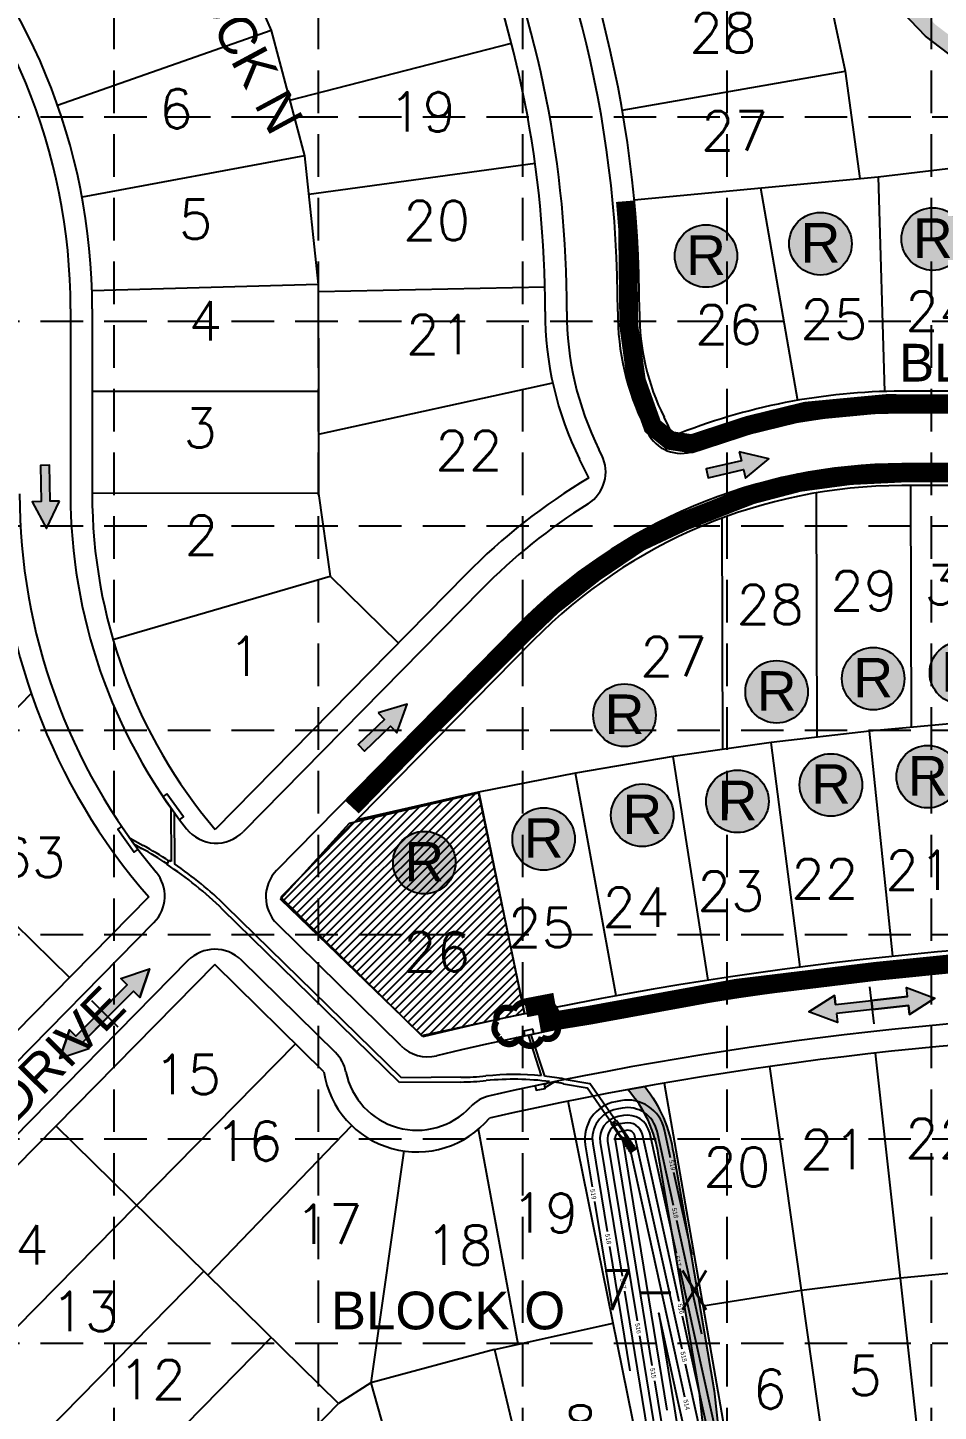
# Model space of a CAD drawing. Header units: feet. Extents: x 5163 to 12107, y -224 to 4120.
# Drawn here: x 6856 to 7339, y 1912 to 2646 of the extents above; entities that cross this region are included whole.
import ezdxf
from ezdxf.enums import TextEntityAlignment as Align

# ---------------------------------------------------------------- set-up
doc = ezdxf.new("R2010")
doc.units = ezdxf.units.FT
doc.linetypes.add('ACAD_ISO02W100', pattern=[15, 12, -3])
doc.linetypes.add('HIDDEN', pattern=[0.375, 0.25, -0.125])
for name, color, linetype in [('04017_03 CA$0$3A-SD_INLETS', 1, 'Continuous'), ('2003004C-A$0$3A-DETENTION', 1, 'Continuous'), ('2003004C-A$0$3A-LOT', 2, 'Continuous'), ('2003004C-A$0$3A-LOTNO', 7, 'Continuous'), ('2003004C-A$0$3A-PVMT', 4, 'Continuous'), ('2003004C-A$0$3A-ROW', 3, 'Continuous'), ('2003004C-A$0$3A-SD', 2, 'Continuous'), ('2003004C-A$0$3A-ST_NM', 2, 'Continuous'), ('2003004C-A$0$COLOR-SIDEWALK', 35, 'Continuous'), ('ARROWS', 7, 'Continuous'), ('BASE', 7, 'Continuous'), ('EROSION BLANKET', 84, 'Continuous'), ('grid', 254, 'Continuous'), ('ROCK DAM', 1, 'Continuous'), ('ryland lots', 7, 'Continuous'), ('SODDED LOTS', 2, 'Continuous')]:
    doc.layers.add(name, color=color, linetype=linetype)
doc.styles.add('2003004C-A$0$L100', font='simplex', dxfattribs={"height": 4})
doc.styles.add('2003004C-A$0$Standard', font='txt')
doc.styles.add('ryland', font='ARIAL.TTF', dxfattribs={"height": 25})
doc.styles.get("Standard").update_dxf_attribs({"font": 'ARIAL.TTF'})

# ---------------------------------------------------------------- blocks, each defined once
blk = doc.blocks.new('2003004C-A$0$lota')
at = {"style": '2003004C-A$0$Standard'}
blk.add_attdef('LOTDES', text='', height=0.0833, dxfattribs=at).set_placement((0, 0), align=Align.CENTER)
at = {"style": '2003004C-A$0$Standard', "flags": 1}
for tag, p in [('LOTAINF', (-0.03768332663490526, -5.235306872464207e-07)), ('LOTAAC', (-0.03768332663490526, -3.433420090459549e-07)), ('LOTASF', (-0.03768332663490526, -1.631533308454891e-07))]:
    blk.add_attdef(tag, text='', height=1.051100610993672e-07, dxfattribs=at).set_placement(p, align=Align.CENTER)
blk = doc.blocks.new('RYLAND')
h = blk.add_hatch(color=81)
h.paths.add_polyline_path([(1.163803512038626, -1.047574358368308, 1), (-1.408206742229694, -1.047574358368308, 1)])
h.paths.add_polyline_path([(-1.347681687434942, -2.227609507270699), (1.104228271637368, -2.227609507270699), (1.104228271637368, 0.2098904927293006), (-1.347681687434942, 0.2098904927293006)], flags=25)
at = {"color": 5}
blk.add_circle((-0.1222016150955341, -1.047574358368308), 1.286005127134161, dxfattribs=at)
at = {"layer": 'BASE', "color": 5, "style": 'ryland'}
blk.add_text('R', height=1.625, dxfattribs=at).set_placement((-0.1217267078987874, -1.821359507270699), align=Align.CENTER)
blk = doc.blocks.new('A$C2EAC1EE0')
at = {"color": 5, "const_width": 6.666666666666666}
blk.add_lwpolyline([(25.59826590347438, 42.92068926587672, 0.5205670505517462), (25.59826590347438, 42.92068926587672, 0.7651954600696135), (6.924983395667368, 33.52034667244152, 0.4178788784126488), (6.809309762840712, 16.60692038683192, 0.6649002420699669), (28.14854059827849, 13.34936974656739, 0.744833174426672), (52.21627637504935, 11.32865990132996, 0.9756416855879776), (67.20933476223945, 26.81631477985502, 0.5205670505517462), (63.47603881958275, 45.47411259466753, 0.5205670505517462), (49.78728156064972, 44.23025792900444, 0.5402640007904789), (25.59826590347438, 42.92068926587672)], format="xyb", close=True, dxfattribs=at)
blk = doc.blocks.new('A$C70B151BA')
at = {"linetype": 'ACAD_ISO02W100'}
h = blk.add_hatch(dxfattribs=at)
h.set_pattern_fill('HONEY', color=240, scale=24.99999999993634, style=0)
h.set_pattern_definition([(0, (-731.7463080474809, -514.287040605398), (4.687499999988063, 2.706329374993108), [3.124999999992042, -6.249999999984084]), (120, (-731.7463080474809, -514.287040605398), (-4.687499989746124, 2.706329392732665), [3.12499999999204, -6.249999999984079]), (59.99999999999999, (-731.7463080474809, -514.287040605398), (1.024193820029108e-08, 5.412658767725773), [-6.249999999984085, 3.124999999992042])])
h.paths.add_polyline_path([(0.6250096286348708, 0.6249955584835334), (50.62500962850754, 0.6249955584835334), (50.62500962850754, 25.62499555841987), (0.6250096286348708, 25.62499555841987)])
at = {"color": 240, "linetype": 'Continuous', "const_width": 1.249999999996817}
blk.add_lwpolyline([(0.6250096286348708, 0.6249955584835334), (50.62500962850754, 0.6249955584835334), (50.62500962850754, 25.62499555841987), (0.6250096286348708, 25.62499555841987)], close=True, dxfattribs=at)
blk = doc.blocks.new('arrow')
blk.add_lwpolyline([(-67.00679329302966, -25.35842018353742), (-59.3270347441985, -25.41938721699262), (-59.57091179542658, -56.1384215279777), (-51.89114823905948, -56.19938584448118), (-51.64727869913713, -25.48035696739953), (-43.96752265407486, -25.54132400085473), (-55.30425519266737, -2.410587189246144), (-67.00678578172392, -25.35840795725562)], close=True)
at = {"color": 254}
for points in [[(-43.96751955730906, -25.54132267721434), (-67.00679354271597, -25.35841771446121), (-55.30425158724847, -2.410596210431322), (-67.00679354271597, -25.35841771446121)], [(-59.57090883123692, -56.13841801592571), (-51.89115083610795, -56.19938633684342), (-59.32703554756517, -25.41938603537892), (-51.64727755243712, -25.48035435629663)]]:
    blk.add_solid(points, dxfattribs=at)
blk = doc.blocks.new('2arrows')
at = {"color": 254}
for p, q in [((25.58924786862281, 2.956753881875557), (0, 0)), ((17.7189518266805, -18.69734596578019), (0, 0)), ((22.96581585464446, -4.261279400669991), (25.58924786862281, 2.956753881875557)), ((20.34238384066612, -11.47931268321463), (17.7189518266805, -18.69734596578019)), ((49.2145169708765, -21.97304073913892), (20.34238384066612, -11.47931268321463)), ((22.96581585464446, -4.261279400669991), (51.83794898485485, -14.75500745659429)), ((51.83794898485485, -14.75500745659429), (49.2145169708765, -21.97304073913892)), ((51.83794898485576, -14.75500745659338), (49.21451697087832, -21.97304073913801)), ((49.21451697087832, -21.97304073913801), (78.08665010108962, -32.46676879505958)), ((80.71008211506705, -25.24873551251403), (51.83794898485576, -14.75500745659338)), ((80.71008211506705, -25.24873551251403), (83.33351412904449, -18.03070222996848)), ((83.33351412904449, -18.03070222996848), (101.052465955735, -36.72804819572684)), ((78.08665010108962, -32.46676879505958), (75.4632180871049, -39.68480207762514)), ((75.4632180871049, -39.68480207762514), (101.052465955735, -36.72804819572684))]:
    blk.add_line(p, q, dxfattribs=at)
at = {"color": 7}
blk.add_line((45.04316796406874, -33.44996707222072), (55.84051307070968, -3.742470964964014), dxfattribs=at)
blk.add_lwpolyline([(20.34238322503461, -11.47933190395997), (17.71894112457358, -18.6973806052647), (-1.342995437880745e-05, -1.95388201973401e-06), (25.58924345641481, 2.95677200125283), (22.9658133407238, -4.261276700050075), (80.7100872720739, -25.24872361795678), (83.33351738776491, -18.03065540883472), (101.0525078966029, -36.72806657324691), (75.46320307115548, -39.68481451795924), (78.08664517161469, -32.46677231925969), (20.34238322503461, -11.47933190395997)], close=True)
at = {"color": 254}
for points in [[(25.58924786862281, 2.956753881875557), (17.7189518266805, -18.69734596578019), (0, 0), (17.7189518266805, -18.69734596578019)], [(49.2145169708765, -21.97304073913892), (51.83794898485485, -14.75500745659429), (20.34238384066612, -11.47931268321463), (22.96581585464446, -4.261279400669991)], [(49.21451697087832, -21.97304073913801), (51.83794898485576, -14.75500745659338), (78.08665010108962, -32.46676879505958), (80.71008211506705, -25.24873551251403)], [(83.33351412904449, -18.03070222996848), (75.4632180871049, -39.68480207762514), (101.052465955735, -36.72804819572684), (75.4632180871049, -39.68480207762514)]]:
    blk.add_solid(points, dxfattribs=at)

msp = doc.modelspace()

# ---------------------------------------------------------------- hatches: boundary and pattern name
at = {"layer": '2003004C-A$0$COLOR-SIDEWALK', "linetype": 'Continuous'}
h = msp.add_hatch(color=7, dxfattribs=at)
edge = h.paths.add_edge_path()
edge.add_line((7876.034030815208, 2344.300777205441), (7867.525489740219, 2344.676272632896))
edge.add_line((7867.525489740219, 2344.676272632896), (7865.720023404458, 2339.908511407746))
edge.add_arc((7928.283135169192, 2314.752784129126), 67.43110238312124, 158.0956500493259, 172.6843440302434)
edge.add_line((7861.400943174463, 2323.339166521218), (7858.256775107759, 2285.270658196227))
edge.add_arc((7801.091269231284, 2291.666105380988), 57.52214188298547, 337.65859456751735, 353.61652238230334, ccw=False)
edge.add_line((7854.295526409289, 2269.800519979653), (7845.552228918154, 2246.449416655414))
edge.add_line((7845.552228918154, 2246.449416655414), (7830.612523212476, 2206.227937973599))
edge.add_line((7830.612523212476, 2206.227937973599), (7818.825632159744, 2172.010701164341))
edge.add_arc((7888.251280233539, 2155.443960851527), 71.37490802136745, 166.5787457729537, 178.107078201421)
edge.add_arc((7842.269237067855, 2156.963655571833), 25.36775894936219, 178.1070782014934, 235.8631067991169)
edge.add_arc((7818.708417871208, 2121.579376364517), 17.14513698712209, 8.710990740964007, 57.05086750080022, ccw=False)
edge.add_line((7835.655783184106, 2124.176014818055), (7843.716995338793, 2124.196429506526))
edge.add_arc((7818.708417871298, 2121.579376364588), 25.14513698700895, 5.974043249331607, 56.82635866805737)
edge.add_arc((7842.269237067868, 2156.96365557184), 17.36775894936937, 178.1070782015297, 235.6410224462628, ccw=False)
edge.add_arc((7888.251280233486, 2155.44396085148), 63.37490802131098, 166.9211456069027, 178.1070782013718, ccw=False)
edge.add_line((7826.520345909405, 2169.785185143206), (7838.145196671918, 2203.532020473605))
edge.add_line((7838.145196671918, 2203.532020473605), (7853.047955020011, 2243.654027493474))
edge.add_line((7853.047955020011, 2243.654027493474), (7861.744600747625, 2266.880535932134))
edge.add_arc((7801.091269231276, 2291.666105380947), 65.52214188298518, 337.772955756081, 353.7212928233147)
edge.add_line((7866.220387512294, 2284.500281710832), (7869.358415239636, 2322.494444913238))
edge.add_arc((7928.283135169147, 2314.752784129213), 59.43110238306429, 158.0198053636368, 172.5152222097711, ccw=False)
edge.add_line((7873.171884150332, 2336.997018024929), (7876.034030815208, 2344.300777205441))
edge = h.paths.add_edge_path()
edge.add_line((7845.234471093892, 2073.514060021007), (7837.234471104719, 2073.513644315797))
edge.add_line((7837.234471104719, 2073.513644315797), (7837.235661682702, 2050.601678206949))
edge.add_arc((7669.460460748897, 2046.194571717226), 167.8330737250268, -18.892201040415785, 1.5046952532035789, ccw=False)
edge.add_arc((7722.117381292119, 2028.174085552077), 112.1779822892607, 323.197594238292, 341.107798959758, ccw=False)
edge.add_arc((7885.897712621773, 1905.640017920609), 92.36686526443475, 143.197594238552, 166.5409812563207)
edge.add_arc((8045.359035217436, 1867.477350679927), 256.3311985045668, 166.5409812563456, 182.9319601535496)
edge.add_line((7789.363379233342, 1854.366002768249), (7797.37191475369, 1854.313349085838))
edge.add_arc((8045.600167767955, 1867.437598873767), 248.5749615850514, 166.5450065328332, 183.0265072630959, ccw=False)
edge.add_arc((7885.897712621218, 1905.640017920854), 84.36686526383923, 143.1975942384751, 166.5409812563969, ccw=False)
edge.add_arc((7722.117381291835, 2028.174085552257), 120.1779822896, 323.1975942383101, 341.1077989597107)
edge.add_arc((7669.460460748669, 2046.194571717164), 175.8330737252353, 341.1077989596285, 361.4701333110061)
edge.add_line((7845.235656287172, 2050.705718917721), (7845.234471093892, 2073.514060021007))
edge = h.paths.add_edge_path()
edge.add_line((7160.15316675519, 2653.138445123892), (7158.01190598149, 2661.059663779939))
edge.add_line((7158.01190598149, 2661.059663779939), (7194.083257068269, 2680.220957239922))
edge.add_arc((7249.521651864281, 2610.606795352895), 88.9918375627326, 47.44278287552203, 128.53264567491, ccw=False)
edge.add_line((7309.709157483972, 2676.158388163989), (7337.418849830719, 2647.092781819301))
edge.add_line((7337.418849830719, 2647.092781819301), (7373.195345484943, 2619.81125721446))
edge.add_arc((7458.916842752395, 2731.108699624706), 140.4823682204847, 232.3964687271857, 281.3073182002159)
edge.add_arc((7504.539642177156, 2490.93646022159), 104.0000000213964, 26.148549693755626, 100.01052580600651, ccw=False)
edge.add_arc((7684.014450783047, 2592.714387654209), 102.6951595532557, 213.0088743181454, 273.6287800670457)
edge.add_line((7690.514215088886, 2490.225125486715), (7775.281007417041, 2495.60094886025))
edge.add_arc((7776.637811995207, 2391.609799810605), 103.9999999967733, 48.696853444385226, 90.74751328238489, ccw=False)
edge.add_arc((7914.649713249549, 2546.518273351043), 103.4752554131086, 227.9038271674305, 254.8591176272636)
edge.add_arc((7894.25311240105, 2481.251992384181), 35.24625655246156, 259.1570413830889, 337.1451045654277)
edge.add_line((7926.732236370066, 2467.562393881402), (7939.737503405282, 2497.070736585702))
edge.add_arc((7750.788457806303, 2582.829968633222), 207.5003318410491, 335.5878937273076, 358.4919496300191)
edge.add_line((7958.216919231461, 2577.369098287105), (7958.284437239461, 2614.488138112334))
edge.add_line((7958.284437239461, 2614.488138112334), (7966.284487325669, 2614.50839791038))
edge.add_line((7966.284487325669, 2614.50839791038), (7966.216729405889, 2577.257462983653))
edge.add_arc((7750.788457806312, 2582.829968633191), 215.5003318410326, 335.5996511123418, 358.5182544976005, ccw=False)
edge.add_line((7947.040546819393, 2493.804631893603), (7934.077620119322, 2464.392357429693))
edge.add_arc((7894.253112401049, 2481.251992384181), 43.2462565524621, 258.7464311407938, 337.0547159730144, ccw=False)
edge.add_arc((7914.649713247264, 2546.518273352304), 111.4752554125096, 227.9333819980255, 255.0083806724225, ccw=False)
edge.add_arc((7776.637811994417, 2391.609799810895), 95.99999999648442, 48.72862094003654, 90.62983617598807)
edge.add_line((7775.582532606204, 2487.60399955618), (7691.020549707493, 2482.241164987441))
edge.add_arc((7684.014450783071, 2592.714387654212), 110.6951595532559, 212.7510609578882, 273.6287800670258, ccw=False)
edge.add_arc((7504.53964217966, 2490.936460220217), 96.0000000231569, 25.8734484618407, 99.95831919452726)
edge.add_arc((7458.916842752922, 2731.108699624576), 148.4823682207017, 232.4040079867355, 281.27119973668255, ccw=False)
edge.add_line((7368.329273372772, 2613.461319941794), (7332.064964388352, 2641.114828753765))
edge.add_line((7332.064964388352, 2641.114828753765), (7304.106832971185, 2670.441030998678))
edge.add_arc((7249.521651864285, 2610.606795352896), 80.99183756273283, 47.6266342214373, 129.0432185734022)
edge.add_line((7198.504373566975, 2673.510810065178), (7160.15316675519, 2653.138445123892))
h = msp.add_hatch(color=7, dxfattribs=at)
edge = h.paths.add_edge_path()
edge.add_line((7233.918963635835, 1849.575672579398), (7226.048524963844, 1848.185750814046))
edge.add_line((7226.048524963844, 1848.185750814046), (7216.079913885274, 1886.119511615354))
edge.add_line((7216.079913885274, 1886.119511615354), (7212.185461723682, 1922.019431833331))
edge.add_line((7212.185461723682, 1922.019431833331), (7197.982322514581, 2005.072047480557))
edge.add_line((7197.982322514581, 2005.072047480557), (7190.496144081815, 2047.730755707977))
edge.add_arc((7125.392535197538, 2038.666537626463), 65.73157490267677, 7.926200287790769, 42.05032340116424)
edge.add_line((7174.201965446468, 2082.692432937758), (7183.271646505105, 2084.343157596326))
edge.add_arc((7125.392535197548, 2038.666537626381), 73.731574902693, 8.039350125617318, 38.27954124351572, ccw=False)
edge.add_line((7198.39949480776, 2048.978132367462), (7205.864914403879, 2006.437714822314))
edge.add_line((7205.864914403879, 2006.437714822314), (7220.112340834079, 1923.126130400844))
edge.add_line((7220.112340834079, 1923.126130400844), (7223.968890470394, 1887.5756040329))
edge.add_line((7223.968890470394, 1887.5756040329), (7233.918963635835, 1849.575672579398))
at = {"layer": 'SODDED LOTS', "linetype": 'Continuous'}
h = msp.add_hatch(dxfattribs=at)
h.set_pattern_fill('ANSI31', color=256, style=0)
h.set_pattern_definition([(45, (0, 0), (-2.245064030267288, 2.245064030267288), [])])
h.paths.add_polyline_path([(7119.482024835472, 2123.032190997053), (7095.456084678977, 2239.957546053982), (7026.651089258079, 2223.810413506739), (6990.16358586656, 2183.703011603464), (7065.048874629612, 2111.319247361362)])

# ---------------------------------------------------------------- linework, layer by layer
at = {"layer": '04017_03 CA$0$3A-SD_INLETS', "color": 5}
for points in [[(6929.993917339947, 2239.429878377981), (6927.960262174602, 2237.975833444601), (6936.684531774838, 2225.773902452296), (6938.718186940241, 2227.227947385683)], [(6905.917640453088, 2222.221530054667), (6903.882878576289, 2220.76903423552), (6912.59785349117, 2208.560462974609), (6914.632615367998, 2210.01295879377)], [(7123.965627970145, 2114.68029566222), (7119.071624254633, 2113.656221625701), (7119.58366127286, 2111.209219767909), (7124.47766498843, 2112.233293804449)], [(7130.025201439857, 2085.812731775288), (7125.132571421156, 2084.782114727226), (7125.647879945172, 2082.335799717846), (7130.540509963903, 2083.366416765923)]]:
    msp.add_lwpolyline(points, close=True, dxfattribs=at)
at = {"layer": '2003004C-A$0$3A-DETENTION', "color": 5, "linetype": 'Continuous'}
for points, elevation in [([(7196.966502992931, 2046.607581616256), (7193.681272719783, 2061.456121620315, 0.4049215051020429), (7170.456644685997, 2076.790976708522), (7167.734491025127, 2076.278981261115, 0.4073229621673), (7151.694294020388, 2053.391270589083), (7155.326956674049, 2031.209861939955)], 519), ([(7198.477681255958, 2021.261019394937), (7189.775721561047, 2060.592020846998, 0.4049215051022339), (7171.196019133989, 2072.859904917561), (7168.473865473177, 2072.347909470154, 0.4073229621672127), (7155.641707869392, 2054.037740932537), (7163.253885836195, 2007.557005920826)], 518), ([(7200.001203815744, 1995.858663585663), (7185.870170402311, 2059.727920073688, 0.4049215051022569), (7171.935393582011, 2068.928833126607), (7169.213239921199, 2068.4168376792, 0.4073229621672225), (7159.589121718367, 2054.684211275991), (7171.190050288918, 1983.847758275369)], 517), ([(7201.53707067229, 1970.400514188317), (7181.964619243576, 2058.863819300372, 0.4049215051023133), (7172.674768030032, 2064.997761335653), (7169.952614369249, 2064.485765888254, 0.4073229621671813), (7163.536535567342, 2055.330681619453), (7179.13545003222, 1960.082119003593)], 516), ([(7203.048248935316, 1945.0539519671), (7178.05906808484, 2057.999718527062, 0.4049215051021505), (7173.414142478083, 2061.066689544707), (7170.6919888173, 2060.554694097307, 0.4073229621671581), (7167.483949416346, 2055.977151962899), (7187.062379194365, 1936.42926298442)], 515), ([(7204.559427198343, 1919.707389745854), (7174.362773410365, 2056.189823085122, 0.404921505103509), (7173.201542008668, 2056.95656583953), (7172.391223494575, 2056.804157327053, 0.4073229621677198), (7171.589213644329, 2055.659771793449), (7194.989308356424, 1912.776406965539)], 514), ([(7180.428390719113, 1952.18729130565), (7195.196011005813, 1862.014695723381, 0.4211379006565528), (7211.599770045286, 1850.518590657135), (7213.199434289243, 1850.819463022308, 0.4235670766919069), (7224.281052776758, 1867.60256699723), (7203.265272218909, 1962.589411870831)], 516), ([(7204.246119368006, 1881.003156742612), (7207.038252552797, 1863.954106753758, 0.4211379006565531), (7209.38164670128, 1862.311806030004), (7210.981310945237, 1862.612678395169, 0.4235670766914731), (7212.564399300609, 1865.010264677301), (7200.653876039607, 1918.843288972545), (7190.627163221769, 1964.161891933727), (7198.936722205399, 1913.422877308993), (7202.93470809987, 1889.010767693377)], 513), ([(7188.373790462501, 1928.421652033656), (7199.143424854818, 1862.661166066835, 0.4211379006567084), (7210.860395597294, 1854.449662448089), (7212.460059841251, 1854.750534813262, 0.4235670766916074), (7220.375501618051, 1866.738466223913), (7204.801139075455, 1937.131262473653)], 515)]:
    msp.add_lwpolyline(points, format="xyb", dxfattribs=dict(at, elevation=elevation))
for points, elevation in [([(7208.340015131835, 1995.20173303342), (7198.69470453955, 2038.79647929877)], 519), ([(7156.619897360943, 2023.315034242019), (7165.722784012411, 1967.731879968334)], 519), ([(7213.570918465673, 1953.042807012389), (7200.230571396096, 2013.338329901489)], 518), ([(7164.565297104331, 1999.549394970061), (7175.372436688049, 1933.559898479434)], 518), ([(7227.223709629412, 1872.818744622105), (7201.754093955882, 1987.935974092215)], 517), ([(7172.501461557054, 1975.840147324605), (7192.709389698255, 1852.448477139726)], 517)]:
    msp.add_lwpolyline(points, dxfattribs=dict(at, elevation=elevation))
at = {"layer": '2003004C-A$0$3A-LOT', "color": 7, "linetype": 'Continuous'}
for p, q in [((6957.640562490793, 2706.797103930941), (6985.271690478403, 2644.049852404954)), ((7277.523723438615, 2678.581685974998), (7289.553204475407, 2622.448927477497)), ((6985.271690478403, 2644.049852404954), (6872.04911507279, 2604.29248304377)), ((6985.271690478403, 2644.049852404954), (7002.962821290334, 2577.658473240488)), ((6995.097328950622, 2607.176138888513), (7112.582421632396, 2637.405035646218)), ((7171.324867420801, 2601.904820845615), (7289.553204475407, 2622.448927477497)), ((7289.553204475407, 2622.448927477497), (7297.165081029903, 2565.548537972019)), ((7002.962821290334, 2577.658473240488), (6884.969603868027, 2555.804397137144)), ((7002.962821290334, 2577.658473240488), (7010.218619822204, 2509.481862913904)), ((7005.134239268984, 2557.255492543656), (7125.10784168914, 2573.799990494503)), ((7306.885350800847, 2566.46419309725), (7360.326412684721, 2572.973705724027)), ((7177.69398861946, 2554.294290851241), (7306.885350800847, 2566.46419309725)), ((7244.516970801953, 2560.589055046126), (7264.191525578994, 2448.017696615505)), ((7306.885350800847, 2566.46419309725), (7310.324011229095, 2452.722101021536)), ((7010.218619822204, 2509.481862913904), (6890.268782571075, 2506.012490718851)), ((7010.218619822204, 2509.481862913904), (7010.387071847596, 2452.698449526615)), ((7010.22992787094, 2505.670038116557), (7130.287646195764, 2508.113636196227)), ((7010.378015007474, 2430.103665355433), (7134.452958488022, 2457.276468537653)), ((7010.387071847596, 2452.698449526615), (6890.387081487832, 2452.746550040523)), ((7010.387071847596, 2452.698449526615), (7010.365426620876, 2398.698465196983)), ((7010.365426620876, 2398.698465196983), (6890.365436261112, 2398.746565710891)), ((7010.365426620876, 2398.698465196983), (7016.575151274854, 2354.901497507744)), ((7274.588541709789, 2269.477959245029), (7274.260493133363, 2399.015530944802)), ((7324.575457022904, 2274.70806200237), (7324.250862297427, 2402.881800741634)), ((7224.604825252551, 2262.984714210215), (7224.29424244244, 2385.625523921495)), ((6901.382783104345, 2321.27534228193), (7016.575151274854, 2354.901497507744)), ((7016.575151274854, 2354.901497507744), (7052.673557929229, 2319.400697330639)), ((6858.036733322399, 2292.627400356934), (6343.271583217662, 1769.196896614165)), ((7354.647981590824, 2277.414364916309), (7302.386702363874, 2272.711239578806)), ((7250.26560648912, 2266.648891916171), (7198.320038849226, 2259.231432988687)), ((7302.386702363874, 2272.711239578806), (7250.26560648912, 2266.648891916171)), ((7265.680487396166, 2147.643087660159), (7250.26560648912, 2266.648891916171)), ((7314.697597412392, 2153.344402211369), (7302.386702363874, 2272.711239578806)), ((7198.320038849226, 2259.231432988687), (7146.585225296032, 2250.46389279834)), ((7216.82845232042, 2140.667363259367), (7198.320038849226, 2259.231432988687)), ((7146.585225296032, 2250.46389279834), (7095.096248762653, 2240.352216877858)), ((7168.174620219535, 2132.421959457526), (7146.585225296032, 2250.46389279834)), ((7095.096248762653, 2240.352216877858), (7030.671564899938, 2225.720011747886)), ((7119.751984720409, 2122.912467710972), (7095.096248762653, 2240.352216877858)), ((6792.703372578195, 2226.194243569604), (6878.261434566259, 2142.05258902895)), ((6998.085909724468, 2107.015838891202), (6829.804428671952, 1935.897917168208)), ((7332.0832556065, 1863.550775154035), (7305.612393134739, 2102.086502960163)), ((7283.241456632764, 1857.371002470602), (7249.46714758547, 2094.982652118466)), ((7193.566190156271, 2086.16016646706), (7234.612168462656, 1849.69615722914)), ((7190.312637983909, 1841.364093446777), (7142.642430820852, 2076.58218660509)), ((7020.893870275206, 1916.280952371781), (6871.163860728935, 2063.529046029857)), ((6951.611361669871, 1984.415038163235), (7027.904584142729, 2063.670021775462)), ((7116.222858911526, 1947.806521781589), (7095.068430441985, 2061.685042280755)), ((7055.535976516578, 2050.190757776458), (7038.038429768145, 1927.236010836212)), ((7371.520356385765, 1987.847348038173), (7318.847824370634, 1982.818639057099)), ((6949.594736223837, 1986.398236143737), (6865.453995697579, 1900.839275282284)), ((7318.847824370634, 1982.818639057099), (7266.354302109132, 1976.176827294534)), ((7266.354302109132, 1976.176827294534), (7214.089179309463, 1967.928161848104)), ((7103.526865446387, 1944.985464618781), (7166.477534402366, 1958.973140025933)), ((6985.244303249405, 1951.339594257843), (6901.103562723205, 1865.78063339636)), ((7103.526865446387, 1944.985464618781), (7038.038429768145, 1927.236010836212)), ((7103.526865446387, 1944.985464618781), (7131.741145998763, 1828.349473720125)), ((7038.038429768145, 1927.236010836226), (7020.893870275177, 1916.280952371759)), ((7038.038429768145, 1927.236010836212), (7070.676275589678, 1812.300144651861)), ((6936.753129748802, 1830.7219915104), (7020.893870275177, 1916.280952371759))]:
    msp.add_line(p, q, dxfattribs=at)
at = {"layer": '2003004C-A$0$3A-PVMT', "color": 7, "linetype": 'Continuous'}
for p, q in [((6878.904614830768, 2496.490611765046), (6878.865316511219, 2398.450121293608)), ((7571.375543273141, 2442.007757296269), (7319.351028015226, 2441.369515569444)), ((7184.616975022247, 2431.044427447174), (7183.154415618483, 2433.988679401278)), ((7160.436094897392, 2419.032556802413), (7158.973535493511, 2421.976808756743)), ((7571.443919444195, 2415.007843876047), (7319.419404186279, 2414.369602149221)), ((7096.624514390802, 2347.6905933444), (6970.357658855501, 2219.298211332105)), ((7115.875078338111, 2328.758721072758), (6988.126235281234, 2198.85940434505)), ((6923.079080815078, 2171.223764344191), (6562.190505823732, 1804.260133328527)), ((7054.206893632159, 2105.822963895567), (6988.362455524883, 2170.575968444689)), ((6941.147144826653, 2151.089486398974), (6784.783903463045, 1992.094087862002)), ((7019.274462335423, 2102.307734639871), (6969.430278579035, 2151.325704119117))]:
    msp.add_line(p, q, dxfattribs=at)
for centre, radius, start, end in [((6565.404640015942, 2496.616274357235), 576.5, 359.8528181619399, 44.88088610593572), ((6565.404640015942, 2496.616274357235), 603.5, 359.8528181619399, 28.82320281077071), ((6565.404640015913, 2496.616274357235), 313.5, 359.9770336959081, 44.88088610593572), ((7305.402198472584, 2494.71535877086), 163.5, 179.8528181619398, 206.4159236252736), ((7305.402198472584, 2494.71535877086), 136.5, 179.8528181619398, 206.4159236252736), ((7320.144951334718, 2127.870520856915), 313.5, 90.14509889622846, 110.6508525177857), ((7202.528738077759, 2439.942109406082), 20, 206.4159236252736, 290.6508525177857), ((7320.144951334718, 2127.870520856915), 286.5, 90.14509889622846, 135.4782110777074), ((7142.524331841822, 2410.13487484349), 20, 302.1809947339558, 26.41592362527367), ((7165.365293495124, 2398.335281317013), 313.5, 179.9770336959081, 219.7131399700703), ((7165.365293495124, 2398.335281317013), 286.5, 179.9770336959081, 218.2568235169375), ((7320.144951334718, 2127.870520856915), 313.5, 122.1809947339558, 135.4782110777074), ((6956.097981857485, 2233.321820422221), 20, 218.2568235169375, 315.4782110777074), ((6908.819403817091, 2185.2473734343), 20, 315.4782110777074, 39.71313997007032), ((7002.385912279249, 2184.835795254941), 20, 135.4782110777074, 225.4788231637179), ((6955.406821824668, 2137.065877308865), 20, 45.47882316371786, 135.4782110777074), ((7509.107148386742, 268.3430954505675), 1883.499999999994, 90.14509889622846, 103.3920993571634), ((7509.107148386742, 268.3430954505675), 1856.499999999994, 90.14509889622846, 102.6953920710599), ((7068.230350386555, 2120.082790705819), 20, 225.4788231637179, 283.3920993571634), ((7005.251005581056, 2088.047907829627), 20, 11.48110365906629, 45.47882316371786), ((7062.580444194027, 2099.692025185905), 38.5, 191.4811036590663, 317.2000554391159), ((7105.503679726826, 2059.94475041901), 20, 102.6953920710599, 137.2000554391159)]:
    msp.add_arc(centre, radius, start, end, dxfattribs=at)
at = {"layer": '2003004C-A$0$3A-ROW', "color": 7, "linetype": 'Continuous'}
for p, q in [((6890.404613906925, 2496.486002132173), (6890.365315587318, 2398.445511685262)), ((7571.34642008919, 2453.5077204197), (7319.321904831333, 2452.869478692883)), ((7198.375731171458, 2429.196352840874), (7193.453679375467, 2439.104846527669)), ((7153.596323532664, 2406.952147943397), (7148.674271736585, 2416.860641630374)), ((7571.473042628175, 2403.50788075263), (7319.448527370405, 2402.869639025805)), ((7088.425200116995, 2355.754168571213), (6955.514521351346, 2220.606123827005)), ((7124.07439261218, 2320.695145846003), (6990.365452020953, 2184.735401651356)), ((6920.332261836593, 2184.831620022997), (6548.031221356854, 1806.263410573214)), ((7065.628641162737, 2110.719770734511), (6990.365452020953, 2184.735401651356)), ((6955.306429293705, 2149.086209154295), (6787.023120202706, 1977.970085168366)), ((7013.143790469912, 2092.207556697038), (6955.306429293705, 2149.086209154295))]:
    msp.add_line(p, q, dxfattribs=at)
for centre, radius, start, end in [((6565.404640015942, 2496.616274357235), 565, 359.8528181619399, 44.88088610593572), ((6565.404640015942, 2496.616274357235), 615, 359.8528181619399, 29.57338926156663), ((6565.404640015942, 2496.616274357235), 325, 359.9770336959081, 44.88088610593572), ((7305.369515008933, 2494.707732422561), 174.9673364059387, 179.8502933105056, 206.4184484790198), ((7305.402198472584, 2494.715358770896), 125, 179.8528181619398, 206.4159236252736), ((7320.144951334776, 2127.87052085693), 325, 90.14509889622846, 112.00419783924), ((7320.144951334776, 2127.87052085693), 325, 120.8276494109278, 135.4782110777074), ((7165.365293495124, 2398.335281341089), 325, 179.9770336959081, 221.0664852948022), ((7165.365293495095, 2398.335281341089), 275, 179.9770336959081, 220.2623025114688), ((7320.144951334863, 2127.870520856923), 275, 90.14509889622846, 135.4782110777074), ((7509.107148386742, 268.3430954505675), 1894.999999999994, 90.14509889622846, 103.5341920507576), ((7509.107148386742, 268.3430954505675), 1844.999999999994, 90.14509889622846, 102.781004717187), ((7062.580444194027, 2099.692025185905), 50, 188.6089255179362, 320.1142289548121)]:
    msp.add_arc(centre, radius, start, end, dxfattribs=at)
at = {"layer": '2003004C-A$0$3A-SD', "color": 5, "linetype": 'Continuous'}
for p, q in [((6932.013279139297, 2232.277242112112), (6932.16761818566, 2203.581002065141)), ((6933.776474715967, 2229.828496188871), (6933.924016191188, 2202.396127720916)), ((6910.510561249946, 2215.905458044996), (6917.394649427064, 2212.114600055902)), ((6912.931140579196, 2212.574729025386), (6916.550503673701, 2210.581655847178)), ((6929.873659937992, 2202.102379346274), (6931.249444639514, 2204.18977400352)), ((7053.251812073868, 2086.458156741763), (6959.514244156017, 2178.197674152427)), ((7054.262882613257, 2088.966693798902), (6961.262866394885, 2179.984380694019)), ((7121.376284490572, 2111.503284686994), (7128.417635694961, 2089.966841184447)), ((7122.853367696574, 2111.812365482387), (7130.050340654852, 2089.799942439407)), ((7085.701383452833, 2086.729345445186), (7053.251812073868, 2086.458156741763)), ((7085.680491094157, 2089.229258145555), (7054.262882613257, 2088.966693798902)), ((7130.201462524798, 2085.308733199963), (7132.81413953114, 2086.956297979894)), ((7130.531209364999, 2083.743331878606), (7135.125883346307, 2086.640752037543)), ((7140.134256331803, 2085.829644456258), (7152.705442931765, 2083.573080602102)), ((7140.57595385125, 2088.290315767372), (7154.166383880802, 2085.850794810198)), ((7165.774194162543, 2064.78614221637), (7152.705442931765, 2083.573080602102)), ((7167.82647884413, 2066.213772275514), (7154.166383880802, 2085.850794810198))]:
    msp.add_line(p, q, dxfattribs=at)
msp.add_lwpolyline([(7168.236935780442, 2066.49929828733), (7174.518508040579, 2057.469245688349), (7171.645309486368, 2055.470563605581), (7165.363737226231, 2064.500616204568)], close=True, dxfattribs=at)
for centre, radius, start, end in [((6820.49877616571, 2036.154504096849), 199.125, 56.6114508454368, 61.15976009490603), ((6820.49877616571, 2036.154504096849), 200.875, 56.6114508454368, 61.15976009490603), ((6820.49877616571, 2036.154504096849), 198.7499999999906, 45.61719448029094, 56.6114508454368), ((6820.49877616571, 2036.154504096849), 201.2500000000094, 56.29780951482191, 56.6114508454368), ((6820.49877616571, 2036.154504096849), 201.2500000000094, 45.61719448029094, 55.69461576015431), ((7113.853253924957, 1939.419701445237), 151.2500000000094, 84.47423059344852, 95.62705652468149), ((7084.437395753455, 2237.974063816109), 148.7499999999906, 270.478823163643, 275.6270565246814), ((7084.437395753455, 2237.974063816109), 151.2500000000094, 270.478823163643, 275.6270565246814), ((7113.853253924957, 1939.419701445237), 148.7499999999906, 82.67668989389979, 95.62705652468149), ((7113.853253924957, 1939.419701445237), 151.2500000000094, 79.8236191883118, 83.85251125803674), ((7113.853253924957, 1939.419701445237), 148.7499999999906, 79.8236191883118, 81.77798243296124)]:
    msp.add_arc(centre, radius, start, end, dxfattribs=at)
msp.add_ellipse((7169.941122633376, 2060.984930946463), major_axis=(-2.855260118249714, 4.104569363177171), ratio=0.25, dxfattribs=at)
at = {"layer": '2003004C-A$0$COLOR-SIDEWALK', "color": 7, "linetype": 'Continuous'}
msp.add_lwpolyline([(7368.329273372772, 2613.461319941794), (7332.064964388352, 2641.114828753765), (7304.106832971185, 2670.441030998678, 0.3709859480355784)], format="xyb", dxfattribs=at)
msp.add_lwpolyline([(7233.918963635835, 1849.575672579398), (7226.048524963844, 1848.185750814046), (7216.079913885274, 1886.119511615354), (7212.185461723682, 1922.019431833331), (7197.982322514581, 2005.072047480557), (7190.496144081815, 2047.730755707977, 0.1500047321962388), (7174.201965446468, 2082.692432937758), (7183.271646505105, 2084.343157596326, -0.1327188414476183), (7198.39949480776, 2048.978132367462), (7205.864914403879, 2006.437714822314), (7220.112340834079, 1923.126130400844), (7223.968890470394, 1887.5756040329)], format="xyb", close=True, dxfattribs=at)
at = {"layer": 'EROSION BLANKET', "linetype": 'Continuous', "const_width": 10}
for points in [[(7565.302205798158, 2445.738313161628), (7311.287192732918, 2446.313942386156), (7268.663340387408, 2442.284497356255), (7238.135459587258, 2434.801236520983), (7208.183590823752, 2425.015438558496), (7196.663631315037, 2426.742346461182), (7187.44765505501, 2434.225607296456), (7178.807690831632, 2458.402287590408), (7174.775714738265, 2487.759681477868), (7174.199724334248, 2538.991218532066), (7173.003223573862, 2553.574843751596)], [(7028.026098051157, 2232.45274544117), (7028.299846703303, 2232.746142197622), (7061.070919025373, 2266.477068514267), (7118.187216060625, 2323.759247216036), (7134.179059800746, 2339.055995777249), (7156.825487719838, 2356.87272820161), (7180.58022415368, 2372.929858360405), (7203.636316156331, 2383.750975179666), (7232.980409447835, 2395.27022856791), (7240.108665205815, 2397.988115778649), (7265.063834221186, 2404.524772648489), (7292.078421240887, 2408.156249901494), (7320.269211447201, 2409.536043842989), (7354.700551193066, 2409.708070043862), (7364.695716070959, 2409.104660780407), (7377.292909718419, 2409.104660780407), (7386.412519000191, 2409.343604419957), (7404.513528546333, 2410.734927242274), (7463.544874256957, 2409.916999591218), (7554.998111059722, 2410.393541235715), (7591.252979638499, 2409.308897571147), (7611.876988221968, 2408.658100444556), (7638.944827544368, 2405.554820778845), (7642.358426297468, 2404.969351126919)], [(7804.389500503461, 2116.173377259718), (7773.376378535635, 2120.775772051482), (7769.384590758993, 2121.389425418907), (7763.839800652559, 2122.856686783194), (7749.740486551264, 2126.276117263167), (7745.19801972859, 2127.750017343829), (7722.404297543784, 2134.276146134836), (7706.437146437216, 2137.037580824324), (7657.615378927032, 2150.053862119439), (7644.102405708647, 2152.647969583179), (7625.086258160311, 2155.782349907489), (7596.280770420555, 2157.233611982239), (7533.121444773355, 2156.543649444398), (7412.683587863121, 2154.425176613679), (7352.61599745736, 2150.073794516238), (7306.077855452888, 2145.408477169231), (7231.980418211417, 2136.403634441082), (7153.664911188451, 2122.089660134923), (7132.371341504004, 2118.651103130311), (7130.742836138208, 2128.077050524362), (7120.031789072164, 2126.030914007707)]]:
    msp.add_lwpolyline(points, dxfattribs=at)
at = {"layer": 'grid', "color": 252, "linetype": 'HIDDEN', "ltscale": 90}
for p, q in [((6901.782252526053, 4006.573795112213), (6901.782252526053, 214.4286587880489)), ((7010.11558585937, 4006.573795112213), (7010.11558585937, 214.4286587880489)), ((7118.448919192688, 4006.573795112213), (7118.448919192688, 214.4286587880489)), ((7226.782252526053, 4006.573795112213), (7226.782252526053, 214.4286587880489)), ((7335.11558585937, 4006.573795112213), (7335.11558585937, 214.4286587880489)), ((5276.782252526053, 2598.240461778884), (11993.44891919269, 2598.240461778884)), ((5276.782252526053, 2489.907128445549), (11993.44891919269, 2489.907128445549)), ((5276.782252526053, 2381.573795112214), (11993.44891919269, 2381.573795112214)), ((5276.782252526053, 2273.240461778884), (11993.44891919269, 2273.240461778884)), ((5276.782252526053, 2164.907128445549), (11993.44891919269, 2164.907128445549)), ((5276.782252526053, 2056.573795112214), (11993.44891919269, 2056.573795112214)), ((5276.782252526053, 1948.240461778884), (11993.44891919269, 1948.240461778884))]:
    msp.add_line(p, q, dxfattribs=at)
at = {"layer": 'SODDED LOTS', "linetype": 'Continuous'}
msp.add_lwpolyline([(7119.482024835472, 2123.032190997053), (7095.456084678977, 2239.957546053982), (7026.651089258079, 2223.810413506739), (6990.16358586656, 2183.703011603464), (7065.048874629612, 2111.319247361362)], close=True, dxfattribs=at)

# ---------------------------------------------------------------- block references
at = {"layer": '2003004C-A$0$3A-LOTNO', "color": 7, "linetype": 'Continuous'}
ref = msp.add_blockref('2003004C-A$0$lota', (7224.713542999758, 2632.361967949648), dxfattribs=dict(at, xscale=250, yscale=250, zscale=250))
ref.add_attrib('LOTDES', '28', dxfattribs={"height": 20.82499999999938, "style": '2003004C-A$0$L100'}).set_placement((7224.713542999758, 2632.361967949648), align=Align.CENTER)
ref = msp.add_blockref('2003004C-A$0$lota', (6934.799610965565, 2592.156673667225), dxfattribs=dict(at, xscale=250, yscale=250, zscale=250))
ref.add_attrib('LOTDES', '6', dxfattribs={"height": 20.82499999999938, "style": '2003004C-A$0$L100'}).set_placement((6934.799610965565, 2592.156673667225), align=Align.CENTER)
ref = msp.add_blockref('2003004C-A$0$lota', (7065.425115894526, 2590.486371135303), dxfattribs=dict(at, xscale=250, yscale=250, zscale=250))
ref.add_attrib('LOTDES', '19', dxfattribs={"height": 20.82499999999938, "style": '2003004C-A$0$L100'}).set_placement((7065.425115894526, 2590.486371135303), align=Align.CENTER)
ref = msp.add_blockref('2003004C-A$0$lota', (7230.868806221522, 2580.463039064438), dxfattribs=dict(at, xscale=250, yscale=250, zscale=250))
ref.add_attrib('LOTDES', '27', dxfattribs={"height": 20.82499999999938, "style": '2003004C-A$0$L100'}).set_placement((7230.868806221522, 2580.463039064438), align=Align.CENTER)
ref = msp.add_blockref('2003004C-A$0$lota', (6945.192658470303, 2533.603838107796), dxfattribs=dict(at, xscale=250, yscale=250, zscale=250))
ref.add_attrib('LOTDES', '5', dxfattribs={"height": 20.82499999999938, "style": '2003004C-A$0$L100'}).set_placement((6945.192658470303, 2533.603838107796), align=Align.CENTER)
ref = msp.add_blockref('2003004C-A$0$lota', (7072.960032153816, 2532.870248107261), dxfattribs=dict(at, xscale=250, yscale=250, zscale=250))
ref.add_attrib('LOTDES', '20', dxfattribs={"height": 20.82499999999938, "style": '2003004C-A$0$L100'}).set_placement((7072.960032153816, 2532.870248107261), align=Align.CENTER)
ref = msp.add_blockref('2003004C-A$0$lota', (7283.474022869956, 2480.565387661023), dxfattribs=dict(at, xscale=250, yscale=250, zscale=250))
ref.add_attrib('LOTDES', '25', dxfattribs={"height": 20.82499999999938, "style": '2003004C-A$0$L100'}).set_placement((7283.474022869956, 2480.565387661023), align=Align.CENTER)
ref = msp.add_blockref('2003004C-A$0$lota', (7339.15870409078, 2484.954485163551), dxfattribs=dict(at, xscale=250, yscale=250, zscale=250))
ref.add_attrib('LOTDES', '24', dxfattribs={"height": 20.82499999999938, "style": '2003004C-A$0$L100'}).set_placement((7339.15870409078, 2484.954485163551), align=Align.CENTER)
ref = msp.add_blockref('2003004C-A$0$lota', (6950.39360331322, 2479.69036015914), dxfattribs=dict(at, xscale=250, yscale=250, zscale=250))
ref.add_attrib('LOTDES', '4', dxfattribs={"height": 20.82499999999938, "style": '2003004C-A$0$L100'}).set_placement((6950.39360331322, 2479.69036015914), align=Align.CENTER)
ref = msp.add_blockref('2003004C-A$0$lota', (7227.626139847915, 2477.722157175369), dxfattribs=dict(at, xscale=250, yscale=250, zscale=250))
ref.add_attrib('LOTDES', '26', dxfattribs={"height": 20.82499999999938, "style": '2003004C-A$0$L100'}).set_placement((7227.626139847915, 2477.722157175369), align=Align.CENTER)
ref = msp.add_blockref('2003004C-A$0$lota', (7074.487106084911, 2472.497510545407), dxfattribs=dict(at, xscale=250, yscale=250, zscale=250))
ref.add_attrib('LOTDES', '21', dxfattribs={"height": 20.82499999999938, "style": '2003004C-A$0$L100'}).set_placement((7074.487106084911, 2472.497510545407), align=Align.CENTER)
ref = msp.add_blockref('2003004C-A$0$lota', (6947.573115875653, 2422.963028918792), dxfattribs=dict(at, xscale=250, yscale=250, zscale=250))
ref.add_attrib('LOTDES', '3', dxfattribs={"height": 20.82499999999938, "style": '2003004C-A$0$L100'}).set_placement((6947.573115875653, 2422.963028918792), align=Align.CENTER)
ref = msp.add_blockref('2003004C-A$0$lota', (7089.98586067924, 2410.996190540129), dxfattribs=dict(at, xscale=250, yscale=250, zscale=250))
ref.add_attrib('LOTDES', '22', dxfattribs={"height": 20.82499999999938, "style": '2003004C-A$0$L100'}).set_placement((7089.98586067924, 2410.996190540129), align=Align.CENTER)
ref = msp.add_blockref('2003004C-A$0$lota', (6948.266893730295, 2366.127589038144), dxfattribs=dict(at, xscale=250, yscale=250, zscale=250))
ref.add_attrib('LOTDES', '2', dxfattribs={"height": 20.82499999999938, "style": '2003004C-A$0$L100'}).set_placement((6948.266893730295, 2366.127589038144), align=Align.CENTER)
ref = msp.add_blockref('2003004C-A$0$lota', (7299.382489918702, 2336.688399080478), dxfattribs=dict(at, xscale=250, yscale=250, zscale=250))
ref.add_attrib('LOTDES', '29', dxfattribs={"height": 20.82499999999938, "style": '2003004C-A$0$L100'}).set_placement((7299.382489918702, 2336.688399080478), align=Align.CENTER)
ref = msp.add_blockref('2003004C-A$0$lota', (7349.281119695079, 2339.893860847165), dxfattribs=dict(at, xscale=250, yscale=250, zscale=250))
ref.add_attrib('LOTDES', '30', dxfattribs={"height": 20.82499999999938, "style": '2003004C-A$0$L100'}).set_placement((7349.281119695079, 2339.893860847165), align=Align.CENTER)
ref = msp.add_blockref('2003004C-A$0$lota', (7249.664615051937, 2329.403869711663), dxfattribs=dict(at, xscale=250, yscale=250, zscale=250))
ref.add_attrib('LOTDES', '28', dxfattribs={"height": 20.82499999999938, "style": '2003004C-A$0$L100'}).set_placement((7249.664615051937, 2329.403869711663), align=Align.CENTER)
ref = msp.add_blockref('2003004C-A$0$lota', (6971.251590622967, 2301.975489422854), dxfattribs=dict(at, xscale=250, yscale=250, zscale=250))
ref.add_attrib('LOTDES', '1', dxfattribs={"height": 20.82499999999938, "style": '2003004C-A$0$L100'}).set_placement((6971.251590622967, 2301.975489422854), align=Align.CENTER)
ref = msp.add_blockref('2003004C-A$0$lota', (7198.557033903315, 2301.797110602725), dxfattribs=dict(at, xscale=250, yscale=250, zscale=250))
ref.add_attrib('LOTDES', '27', dxfattribs={"height": 20.82499999999938, "style": '2003004C-A$0$L100'}).set_placement((7198.557033903315, 2301.797110602725), align=Align.CENTER)
ref = msp.add_blockref('2003004C-A$0$lota', (6858.344842049788, 2195.375399345641), dxfattribs=dict(at, xscale=250, yscale=250, zscale=250))
ref.add_attrib('LOTDES', '63', dxfattribs={"height": 20.82499999999938, "style": '2003004C-A$0$L100'}).set_placement((6858.344842049788, 2195.375399345641), align=Align.CENTER)
ref = msp.add_blockref('2003004C-A$0$lota', (7328.56077159298, 2188.547031820919), dxfattribs=dict(at, xscale=250, yscale=250, zscale=250))
ref.add_attrib('LOTDES', '21', dxfattribs={"height": 20.82499999999938, "style": '2003004C-A$0$L100'}).set_placement((7328.56077159298, 2188.547031820919), align=Align.CENTER)
ref = msp.add_blockref('2003004C-A$0$lota', (7278.664484214562, 2184.079375175897), dxfattribs=dict(at, xscale=250, yscale=250, zscale=250))
ref.add_attrib('LOTDES', '22', dxfattribs={"height": 20.82499999999938, "style": '2003004C-A$0$L100'}).set_placement((7278.664484214562, 2184.079375175897), align=Align.CENTER)
ref = msp.add_blockref('2003004C-A$0$lota', (7228.921418312006, 2177.538110731279), dxfattribs=dict(at, xscale=250, yscale=250, zscale=250))
ref.add_attrib('LOTDES', '23', dxfattribs={"height": 20.82499999999938, "style": '2003004C-A$0$L100'}).set_placement((7228.921418312006, 2177.538110731279), align=Align.CENTER)
ref = msp.add_blockref('2003004C-A$0$lota', (7178.609081611095, 2168.927674088212), dxfattribs=dict(at, xscale=250, yscale=250, zscale=250))
ref.add_attrib('LOTDES', '24', dxfattribs={"height": 20.82499999999938, "style": '2003004C-A$0$L100'}).set_placement((7178.609081611095, 2168.927674088212), align=Align.CENTER)
ref = msp.add_blockref('2003004C-A$0$lota', (7128.518261171732, 2158.253443362119), dxfattribs=dict(at, xscale=250, yscale=250, zscale=250))
ref.add_attrib('LOTDES', '25', dxfattribs={"height": 20.82499999999938, "style": '2003004C-A$0$L100'}).set_placement((7128.518261171732, 2158.253443362119), align=Align.CENTER)
ref = msp.add_blockref('2003004C-A$0$lota', (7072.968945411674, 2145.366098316583), dxfattribs=dict(at, xscale=250, yscale=250, zscale=250))
ref.add_attrib('LOTDES', '26', dxfattribs={"height": 20.82499999999938, "style": '2003004C-A$0$L100'}).set_placement((7072.968945411674, 2145.366098316583), align=Align.CENTER)
ref = msp.add_blockref('2003004C-A$0$lota', (6940.906126184069, 2080.307913447257), dxfattribs=dict(at, xscale=250, yscale=250, zscale=250))
ref.add_attrib('LOTDES', '15', dxfattribs={"height": 20.82499999999938, "style": '2003004C-A$0$L100'}).set_placement((6940.906126184069, 2080.307913447257), align=Align.CENTER)
ref = msp.add_blockref('2003004C-A$0$lota', (6973.178604826768, 2045.033396401457), dxfattribs=dict(at, xscale=250, yscale=250, zscale=250))
ref.add_attrib('LOTDES', '16', dxfattribs={"height": 20.82499999999938, "style": '2003004C-A$0$L100'}).set_placement((6973.178604826768, 2045.033396401457), align=Align.CENTER)
ref = msp.add_blockref('2003004C-A$0$lota', (7283.370527604711, 2040.499461021514), dxfattribs=dict(at, xscale=250, yscale=250, zscale=250))
ref.add_attrib('LOTDES', '21', dxfattribs={"height": 20.82499999999938, "style": '2003004C-A$0$L100'}).set_placement((7283.370527604711, 2040.499461021514), align=Align.CENTER)
ref = msp.add_blockref('2003004C-A$0$lota', (7339.027721933759, 2046.441049256078), dxfattribs=dict(at, xscale=250, yscale=250, zscale=250))
ref.add_attrib('LOTDES', '22', dxfattribs={"height": 20.82499999999938, "style": '2003004C-A$0$L100'}).set_placement((7339.027721933759, 2046.441049256078), align=Align.CENTER)
ref = msp.add_blockref('2003004C-A$0$lota', (7232.044728786423, 2031.273422406332), dxfattribs=dict(at, xscale=250, yscale=250, zscale=250))
ref.add_attrib('LOTDES', '20', dxfattribs={"height": 20.82499999999938, "style": '2003004C-A$0$L100'}).set_placement((7232.044728786423, 2031.273422406332), align=Align.CENTER)
ref = msp.add_blockref('2003004C-A$0$lota', (7130.370700982719, 2006.88285714385), dxfattribs=dict(at, xscale=250, yscale=250, zscale=250))
ref.add_attrib('LOTDES', '19', dxfattribs={"height": 20.82499999999938, "style": '2003004C-A$0$L100'}).set_placement((7130.370700982719, 2006.88285714385), align=Align.CENTER)
ref = msp.add_blockref('2003004C-A$0$lota', (7015.807629452407, 2000.948689313729), dxfattribs=dict(at, xscale=250, yscale=250, zscale=250))
ref.add_attrib('LOTDES', '17', dxfattribs={"height": 20.82499999999938, "style": '2003004C-A$0$L100'}).set_placement((7015.807629452407, 2000.948689313729), align=Align.CENTER)
ref = msp.add_blockref('2003004C-A$0$lota', (6849.408428429422, 1990.03260579225), dxfattribs=dict(at, xscale=250, yscale=250, zscale=250))
ref.add_attrib('LOTDES', '14', dxfattribs={"height": 20.82499999999938, "style": '2003004C-A$0$L100'}).set_placement((6849.408428429422, 1990.03260579225), align=Align.CENTER)
ref = msp.add_blockref('2003004C-A$0$lota', (7084.760742316896, 1989.884978962771), dxfattribs=dict(at, xscale=250, yscale=250, zscale=250))
ref.add_attrib('LOTDES', '18', dxfattribs={"height": 20.82499999999938, "style": '2003004C-A$0$L100'}).set_placement((7084.760742316896, 1989.884978962771), align=Align.CENTER)
ref = msp.add_blockref('2003004C-A$0$lota', (7188.983290326461, 1966.010070647681), dxfattribs=dict(at, xscale=250, yscale=250, zscale=250))
ref.add_attrib('LOTDES', '7-X', dxfattribs={"height": 20.82499999999938, "style": '2003004C-A$0$L100'}).set_placement((7188.983290326461, 1966.010070647681), align=Align.CENTER)
ref = msp.add_blockref('2003004C-A$0$lota', (6886.471987793979, 1954.694413861966), dxfattribs=dict(at, xscale=250, yscale=250, zscale=250))
ref.add_attrib('LOTDES', '13', dxfattribs={"height": 20.82499999999938, "style": '2003004C-A$0$L100'}).set_placement((6886.471987793979, 1954.694413861966), align=Align.CENTER)
ref = msp.add_blockref('2003004C-A$0$lota', (6922.121537240309, 1918.560073551118), dxfattribs=dict(at, xscale=250, yscale=250, zscale=250))
ref.add_attrib('LOTDES', '12', dxfattribs={"height": 20.82499999999938, "style": '2003004C-A$0$L100'}).set_placement((6922.121537240309, 1918.560073551118), align=Align.CENTER)
ref = msp.add_blockref('2003004C-A$0$lota', (7300.03578043211, 1920.701663253298), dxfattribs=dict(at, xscale=250, yscale=250, zscale=250))
ref.add_attrib('LOTDES', '5', dxfattribs={"height": 20.82499999999938, "style": '2003004C-A$0$L100'}).set_placement((7300.03578043211, 1920.701663253298), align=Align.CENTER)
ref = msp.add_blockref('2003004C-A$0$lota', (7249.456796964078, 1913.511497149011), dxfattribs=dict(at, xscale=250, yscale=250, zscale=250))
ref.add_attrib('LOTDES', '6', dxfattribs={"height": 20.82499999999938, "style": '2003004C-A$0$L100'}).set_placement((7249.456796964078, 1913.511497149011), align=Align.CENTER)
ref = msp.add_blockref('2003004C-A$0$lota', (7149.121374911105, 1894.433065796038), dxfattribs=dict(at, xscale=250, yscale=250, zscale=250))
ref.add_attrib('LOTDES', '8', dxfattribs={"height": 20.82499999999938, "style": '2003004C-A$0$L100'}).set_placement((7149.121374911105, 1894.433065796038), align=Align.CENTER)
at = {"layer": 'ARROWS', "linetype": 'Continuous'}
for name, p, xscale, yscale, zscale, rotation in [('arrow', (7258.549916621944, 2383.700446974976), 0.6249999999950748, 0.6249999999994786, 0.625, 283.4995696775874), ('arrow', (6831.658033692369, 2377.371272475202), 0.6249999999958852, 0.6249999999994547, 0.625, 181.9370853182798), ('arrow', (7082.422473050876, 2263.166663383226), 0.6249999999951854, 0.6249999999995453, 0.625, 313.9460204752181), ('2arrows', (6873.294022125648, 2099.180266154837), 0.6249999999955855, 0.6249999999991613, 0.625, 65.0094259156553), ('2arrows', (7270.270733557974, 2123.933502688374), 0.6249999999952719, 0.6249999999988924, 0.625, 26.21938076721854), ('A$C2EAC1EE0', (7103.379083363045, 2101.957974907658), 0.5000000000009589, 0.5000000000000089, 0.5, 6.535779705271824)]:
    msp.add_blockref(name, p, dxfattribs=dict(at, xscale=xscale, yscale=yscale, zscale=zscale, rotation=rotation))
at = {"layer": 'ROCK DAM', "linetype": 'Continuous', "xscale": 0.1547787500002748, "yscale": 0.1547787500010416, "zscale": 0.15477875, "rotation": 124.1264303962156}
msp.add_blockref('A$C70B151BA', (7179.032978370038, 2051.03216209832), dxfattribs=at)
at = {"layer": 'ryland lots', "color": 7, "xscale": 12.89581535786783, "yscale": 12.89581535787056, "zscale": 12.89581535787147}
for p in [(7277.945534066836, 2544.544594366332), (7337.472666921521, 2547.02710998931), (7217.277348465836, 2538.032857593199), (7352.432392461987, 2317.122157456482), (7254.725921080802, 2307.048879837047), (7305.905788757319, 2314.022666426329), (7174.079237924777, 2294.651188630914), (7283.50915794855, 2257.680540405633), (7334.790631864632, 2262.068461228348), (7233.952060012798, 2248.988815719084), (7183.501959142513, 2241.641802113305), (7131.218594778515, 2229.037940243198), (7067.972231650503, 2216.513070836835)]:
    msp.add_blockref('RYLAND', p, dxfattribs=at)

# ---------------------------------------------------------------- texts
at = {"layer": '2003004C-A$0$3A-DETENTION', "color": 5, "linetype": 'Continuous', "char_height": 2.4, "attachment_point": 5}
for s, insert, rotation in [('{519}', (7197.830603766226, 2042.70203045752, 519), 282.4756800854153), ('{519}', (7155.97342701751, 2027.262448090994, 519), 279.300799168051), ('{518}', (7199.354126326041, 2017.299674648217, 518), 282.47568008541975), ('{518}', (7163.909591470263, 2003.553200445451, 518), 279.30079916802697), ('{517}', (7200.877648885828, 1991.897318838943, 517), 282.4756800854241), ('{517}', (7171.845755922986, 1979.843952799994, 517), 279.3007991680291), ('{516}', (7202.401171445614, 1966.494963029581, 516), 282.4756800854186), ('{516}', (7179.781920375681, 1956.134705154625, 516), 279.3007991680208), ('{515}', (7203.9246940054, 1941.09260722038, 515), 282.47568008542646), ('{515}', (7187.718084828433, 1932.425457509038, 515), 279.3007991680211), ('{514}', (7205.448216565186, 1915.69025141115, 514), 282.47568008545045)]:
    msp.add_mtext(s, dxfattribs=dict(at, insert=insert, rotation=rotation))
at = {"layer": '2003004C-A$0$3A-LOTNO', "color": 7, "linetype": 'Continuous', "insert": (6944.851555356378, 2704.722813330394), "char_height": 20, "width": 129.9000413484997, "attachment_point": 1, "rotation": 298.3350797174554}
msp.add_mtext('BLOCK N', dxfattribs=at)
at = {"layer": '2003004C-A$0$3A-LOTNO', "color": 7, "linetype": 'Continuous', "insert": (7318.006392963347, 2477.984146329085), "char_height": 20, "attachment_point": 1}
msp.add_mtext('BLOCK E', dxfattribs=at)
at = {"layer": '2003004C-A$0$3A-LOTNO', "color": 7, "linetype": 'Continuous', "insert": (7016.876466143836, 1975.61804770126), "char_height": 20, "width": 128.8706239193275, "attachment_point": 1}
msp.add_mtext('BLOCK O', dxfattribs=at)
at = {"layer": '2003004C-A$0$3A-ST_NM', "color": 7, "linetype": 'Continuous', "attachment_point": 2}
for s, insert, char_height, width, rotation in [('GARDENIA DRIVE', (6811.258325692645, 2054.109745702764), 20, 300, 45.3610096409408), ('FAIRVIEW DRIVE', (6858.260268022103, 1883.687861022702), 16, 198.0573537025267, 315.84309568396594)]:
    msp.add_mtext(s, dxfattribs=dict(at, insert=insert, char_height=char_height, width=width, rotation=rotation))

doc.saveas('drawing.dxf')
